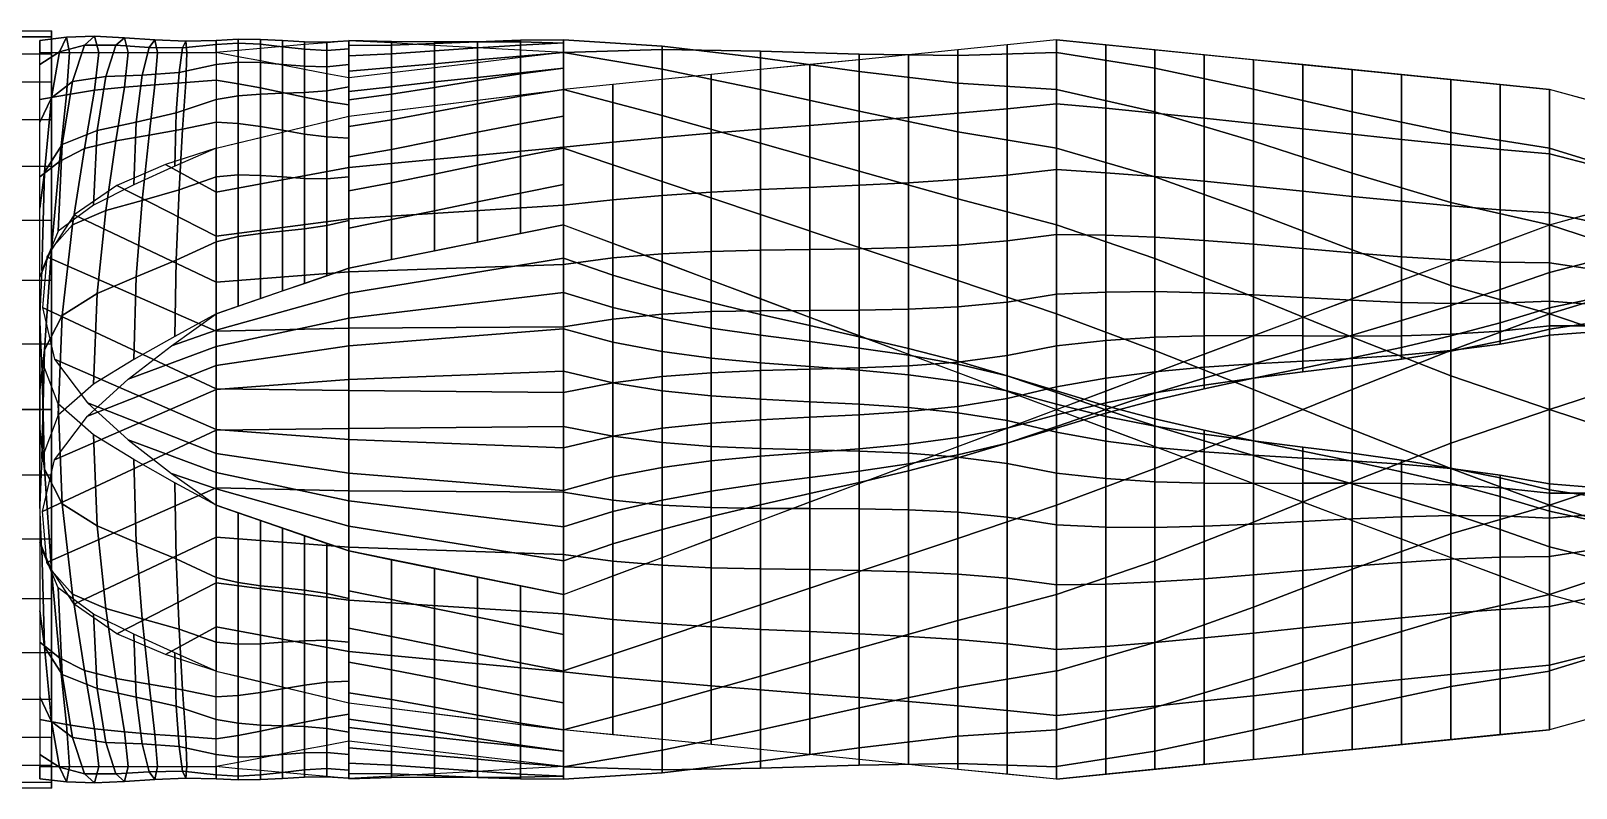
# Model space of a CAD drawing. Extents: x 30 to 421, y 59 to 190.
# Drawn here: x 366.87 to 379.41, y 87.45 to 93.6 of the extents above; entities that cross this region are included whole.
import ezdxf

# ---------------------------------------------------------------- set-up
doc = ezdxf.new("R2010")
doc.units = 0
doc.header["$MEASUREMENT"] = 0
for name, color, linetype in [('CRK1', 7, 'CONTINUOUS'), ('GULL1', 7, 'CONTINUOUS'), ('MESH1', 7, 'CONTINUOUS'), ('MESH1A', 7, 'CONTINUOUS'), ('MESH2', 7, 'CONTINUOUS'), ('MESHGL', 7, 'CONTINUOUS')]:
    doc.layers.add(name, color=color, linetype=linetype)

# ---------------------------------------------------------------- blocks, each defined once
blk = doc.blocks.new('3')
at = {"layer": 'MESH1'}
mesh = blk.add_polymesh((6, 7), dxfattribs=at)
for k, corner in enumerate([(0, 0, 3), (0.776, 0, 2.898), (1.5, 0, 2.598), (2.121, 0, 2.121), (2.598, 0, 1.5), (2.898, 0, 0.776), (3, 0), (0.3, 0.8, 2.92), (1.047, 0.8, 2.771), (1.711, 0.8, 2.418), (2.255, 0.8, 1.89), (2.649, 0.8, 1.227), (2.873, 0.8, 0.479), (2.92, 0.8, -0.3), (0.6, 1.6, 2.839), (1.315, 1.6, 2.601), (1.935, 1.6, 2.179), (2.421, 1.6, 1.602), (2.744, 1.6, 0.914), (2.885, 1.6, 0.162), (2.839, 1.6, -0.6), (0.9, 2.4, 2.759), (1.583, 2.4, 2.418), (2.163, 2.4, 1.919), (2.598, 2.4, 1.295), (2.854, 2.4, 0.586), (2.91, 2.4, -0.162), (2.759, 2.4, -0.9), (1.2, 3.2, 2.678), (1.851, 3.2, 2.248), (2.387, 3.2, 1.68), (2.764, 3.2, 1.008), (2.949, 3.2, 0.273), (2.923, 3.2, -0.479), (2.678, 3.2, -1.2), (1.5, 4, 2.598), (2.121, 4, 2.121), (2.598, 4, 1.5), (2.898, 4, 0.776), (3, 4), (2.898, 4, -0.776), (2.598, 4, -1.5)]):
    mesh.set_mesh_vertex(divmod(k, 7), corner)
blk = doc.blocks.new('BIT')
at = {"layer": 'MESH2'}
blk.add_lwpolyline([(-15.531, -51.592), (-21.603, -51.563), (-21.603, -51.078)], dxfattribs=at)
at = {"layer": 'MESHGL'}
for points in [[(-7.377, -47.02, -2.598), (-3.377, -45.922, -1.5)], [(-7.377, -45.922, 1.5), (-3.377, -47.02, 2.598)], [(-7.377, -47.02, -2.598), (-3.377, -45.922, -1.5)], [(-7.377, -47.02, -2.598), (-3.377, -45.922, -1.5)], [(-7.377, -50.02, 2.598), (-3.377, -51.118, 1.5)], [(-7.377, -50.02, 2.598), (-3.377, -51.118, 1.5)], [(-7.377, -51.118, -1.5), (-3.377, -50.02, -2.598)], [(-7.377, -50.02, 2.598), (-3.377, -51.118, 1.5)]]:
    blk.add_polyline3d(points, dxfattribs=at)
at = {"layer": 'MESH1', "extrusion": (-3.06287e-17, -0.5, 0.866025), "rotation": 90}
blk.add_blockref('3', (-7.377, -42.02, 24.26), dxfattribs=at)
at = {"layer": 'MESH1', "extrusion": (-5.30505e-17, -0.866025, 0.5), "rotation": 90}
blk.add_blockref('3', (-3.377, -24.26, 42.02), dxfattribs=at)
at = {"layer": 'MESH1', "extrusion": (-6.12574e-17, -1, -1.60787e-16), "rotation": 90}
blk.add_blockref('3', (0.623, 0, 48.52), dxfattribs=at)
at = {"layer": 'MESH2', "extrusion": (3.06287e-17, 0.5, -0.866025), "rotation": 270}
blk.add_blockref('3', (7.377, -42.02, -24.26), dxfattribs=at)
at = {"layer": 'MESH2', "extrusion": (5.30505e-17, 0.866025, -0.5), "rotation": 270}
blk.add_blockref('3', (3.377, -24.26, -42.02), dxfattribs=at)
at = {"layer": 'MESH2', "extrusion": (6.12574e-17, 1, 3.83808e-17), "rotation": 270}
blk.add_blockref('3', (-0.623, 0, -48.52), dxfattribs=at)
at = {"layer": 'GULL1'}
mesh = blk.add_polymesh((2, 11), dxfattribs=at)
for k, corner in enumerate([(-14.194, -47.744, -2.898), (-14.194, -47.871, -2.412), (-14.194, -47.998, -1.926), (-14.194, -48.104, -1.435), (-14.194, -48.166, -0.938), (-14.194, -48.061, -0.459), (-14.194, -47.582, -0.354), (-14.194, -47.085, -0.416), (-14.194, -46.594, -0.522), (-14.194, -46.108, -0.649), (-14.194, -45.622, -0.776), (-14.194, -47.744, -2.898), (-14.557, -47.511, -2.784), (-14.909, -47.268, -2.659), (-15.24, -47.007, -2.514), (-15.507, -46.712, -2.316), (-15.604, -46.396, -2.023), (-15.57, -46.117, -1.681), (-15.346, -45.907, -1.366), (-15.001, -45.772, -1.122), (-14.606, -45.685, -0.935), (-14.194, -45.622, -0.776)]):
    mesh.set_mesh_vertex(divmod(k, 11), corner)
mesh = blk.add_polymesh((2, 11), dxfattribs=at)
for k, corner in enumerate([(-13.119, -45.546, -0.392), (-13.119, -46.063, -0.327), (-13.119, -46.58, -0.264), (-13.119, -47.1, -0.224), (-13.119, -47.619, -0.24), (-13.119, -48.099, -0.421), (-13.119, -48.28, -0.901), (-13.119, -48.296, -1.42), (-13.119, -48.256, -1.94), (-13.119, -48.194, -2.457), (-13.119, -48.128, -2.974), (-14.194, -45.622, -0.776), (-14.194, -46.108, -0.649), (-14.194, -46.594, -0.522), (-14.194, -47.085, -0.416), (-14.194, -47.582, -0.354), (-14.194, -48.061, -0.459), (-14.194, -48.166, -0.938), (-14.194, -48.104, -1.435), (-14.194, -47.998, -1.926), (-14.194, -47.871, -2.412), (-14.194, -47.744, -2.898)]):
    mesh.set_mesh_vertex(divmod(k, 11), corner)
mesh = blk.add_polymesh((2, 11), dxfattribs=at)
for k, corner in enumerate([(-11.377, -45.52), (-11.377, -46.06, -0.003), (-11.377, -46.599, -0.011), (-11.377, -47.138, -0.04), (-11.377, -47.669, -0.133), (-11.377, -48.145, -0.375), (-11.377, -48.387, -0.851), (-11.377, -48.48, -1.382), (-11.377, -48.509, -1.921), (-11.377, -48.517, -2.46), (-11.377, -48.52, -3), (-13.119, -45.546, -0.392), (-13.119, -46.063, -0.327), (-13.119, -46.58, -0.264), (-13.119, -47.1, -0.224), (-13.119, -47.619, -0.24), (-13.119, -48.099, -0.421), (-13.119, -48.28, -0.901), (-13.119, -48.296, -1.42), (-13.119, -48.256, -1.94), (-13.119, -48.194, -2.457), (-13.119, -48.128, -2.974)]):
    mesh.set_mesh_vertex(divmod(k, 11), corner)
mesh = blk.add_polymesh((2, 11), dxfattribs=at)
for k, corner in enumerate([(-11.377, -51.52), (-11.377, -50.98, 0.003), (-11.377, -50.441, 0.011), (-11.377, -49.902, 0.04), (-11.377, -49.372, 0.133), (-11.377, -48.895, 0.375), (-11.377, -48.653, 0.851), (-11.377, -48.561, 1.382), (-11.377, -48.531, 1.921), (-11.377, -48.523, 2.46), (-11.377, -48.52, 3), (-13.119, -51.494, 0.392), (-13.119, -50.977, 0.327), (-13.119, -50.46, 0.264), (-13.119, -49.94, 0.224), (-13.119, -49.421, 0.24), (-13.119, -48.941, 0.421), (-13.119, -48.76, 0.901), (-13.119, -48.744, 1.42), (-13.119, -48.784, 1.94), (-13.119, -48.847, 2.457), (-13.119, -48.912, 2.974)]):
    mesh.set_mesh_vertex(divmod(k, 11), corner)
mesh = blk.add_polymesh((2, 11), dxfattribs=at)
for k, corner in enumerate([(-13.119, -51.494, 0.392), (-13.119, -50.977, 0.327), (-13.119, -50.46, 0.264), (-13.119, -49.94, 0.224), (-13.119, -49.421, 0.24), (-13.119, -48.941, 0.421), (-13.119, -48.76, 0.901), (-13.119, -48.744, 1.42), (-13.119, -48.784, 1.94), (-13.119, -48.847, 2.457), (-13.119, -48.912, 2.974), (-14.194, -51.418, 0.776), (-14.194, -50.932, 0.649), (-14.194, -50.446, 0.522), (-14.194, -49.955, 0.416), (-14.194, -49.458, 0.354), (-14.194, -48.979, 0.459), (-14.194, -48.874, 0.938), (-14.194, -48.936, 1.435), (-14.194, -49.042, 1.926), (-14.194, -49.169, 2.412), (-14.194, -49.297, 2.898)]):
    mesh.set_mesh_vertex(divmod(k, 11), corner)
mesh = blk.add_polymesh((2, 11), dxfattribs=at)
for k, corner in enumerate([(-14.194, -49.297, 2.898), (-14.194, -49.169, 2.412), (-14.194, -49.042, 1.926), (-14.194, -48.936, 1.435), (-14.194, -48.874, 0.938), (-14.194, -48.979, 0.459), (-14.194, -49.458, 0.354), (-14.194, -49.955, 0.416), (-14.194, -50.446, 0.522), (-14.194, -50.932, 0.649), (-14.194, -51.418, 0.776), (-14.194, -49.297, 2.898), (-14.557, -49.529, 2.784), (-14.909, -49.772, 2.659), (-15.24, -50.033, 2.514), (-15.507, -50.328, 2.316), (-15.604, -50.644, 2.023), (-15.57, -50.924, 1.681), (-15.346, -51.133, 1.366), (-15.001, -51.268, 1.122), (-14.606, -51.355, 0.935), (-14.194, -51.418, 0.776)]):
    mesh.set_mesh_vertex(divmod(k, 11), corner)
at = {"layer": 'MESH1A'}
mesh = blk.add_polymesh((6, 7), dxfattribs=at)
for k, corner in enumerate([(-15.625, -46.399, 2.121), (-15.386, -46.399, 2.121), (-15.148, -46.399, 2.121), (-14.909, -46.399, 2.121), (-14.671, -46.399, 2.121), (-14.432, -46.399, 2.121), (-14.194, -46.399, 2.121), (-15.625, -45.847, 1.362), (-15.41, -45.841, 1.403), (-15.182, -45.864, 1.458), (-14.938, -45.909, 1.513), (-14.691, -45.957, 1.564), (-14.442, -45.994, 1.606), (-14.194, -46.004, 1.634), (-15.625, -45.557, 0.469), (-15.465, -45.508, 0.587), (-15.264, -45.518, 0.713), (-15.008, -45.582, 0.823), (-14.739, -45.657, 0.919), (-14.467, -45.712, 1.005), (-14.194, -45.719, 1.075), (-15.625, -45.557, -0.469), (-15.531, -45.444, -0.267), (-15.361, -45.408, -0.066), (-15.091, -45.453, 0.093), (-14.796, -45.52, 0.229), (-14.495, -45.566, 0.354), (-14.194, -45.557, 0.469), (-15.625, -45.847, -1.362), (-15.587, -45.667, -1.089), (-15.443, -45.558, -0.828), (-15.161, -45.542, -0.631), (-14.844, -45.557, -0.466), (-14.52, -45.56, -0.31), (-14.194, -45.524, -0.157), (-15.625, -46.399, -2.121), (-15.61, -46.167, -1.816), (-15.477, -45.968, -1.526), (-15.19, -45.85, -1.305), (-14.864, -45.767, -1.121), (-14.53, -45.693, -0.947), (-14.194, -45.622, -0.776)]):
    mesh.set_mesh_vertex(divmod(k, 7), corner)
mesh = blk.add_polymesh((6, 7), dxfattribs=at)
for k, corner in enumerate([(-14.194, -45.622, -0.776), (-14.015, -45.61, -0.712), (-13.836, -45.597, -0.648), (-13.656, -45.584, -0.584), (-13.477, -45.571, -0.52), (-13.298, -45.558, -0.456), (-13.119, -45.546, -0.392), (-14.194, -45.524, -0.157), (-14.015, -45.514, -0.115), (-13.836, -45.515, -0.084), (-13.656, -45.522, -0.059), (-13.477, -45.529, -0.034), (-13.298, -45.531, -0.003), (-13.119, -45.52, 0.039), (-14.194, -45.557, 0.469), (-14.015, -45.54, 0.478), (-13.836, -45.544, 0.476), (-13.656, -45.557, 0.469), (-13.477, -45.57, 0.463), (-13.298, -45.574, 0.461), (-13.119, -45.557, 0.469), (-14.194, -45.719, 1.075), (-14.015, -45.69, 1.047), (-13.836, -45.683, 1.015), (-13.656, -45.687, 0.982), (-13.477, -45.692, 0.949), (-13.298, -45.685, 0.918), (-13.119, -45.655, 0.89), (-14.194, -46.004, 1.634), (-14.015, -45.958, 1.575), (-13.836, -45.929, 1.518), (-13.656, -45.908, 1.463), (-13.477, -45.887, 1.408), (-13.298, -45.858, 1.351), (-13.119, -45.812, 1.292), (-14.194, -46.399, 2.121), (-14.015, -46.337, 2.046), (-13.836, -46.274, 1.97), (-13.656, -46.212, 1.894), (-13.477, -46.15, 1.818), (-13.298, -46.088, 1.742), (-13.119, -46.026, 1.667)]):
    mesh.set_mesh_vertex(divmod(k, 7), corner)
mesh = blk.add_polymesh((6, 7), dxfattribs=at)
for k, corner in enumerate([(-13.119, -46.026, 1.667), (-13.119, -45.844, 1.356), (-13.119, -45.701, 1.026), (-13.119, -45.598, 0.681), (-13.119, -45.538, 0.327), (-13.119, -45.52, -0.033), (-13.119, -45.546, -0.392), (-12.771, -46.1, 1.758), (-12.771, -45.908, 1.448), (-12.771, -45.75, 1.117), (-12.771, -45.631, 0.77), (-12.771, -45.554, 0.413), (-12.771, -45.523, 0.049), (-12.771, -45.541, -0.313), (-12.422, -46.175, 1.849), (-12.422, -45.965, 1.543), (-12.422, -45.792, 1.214), (-12.422, -45.66, 0.866), (-12.422, -45.571, 0.505), (-12.422, -45.529, 0.136), (-12.422, -45.535, -0.235), (-12.074, -46.25, 1.939), (-12.074, -46.019, 1.639), (-12.074, -45.831, 1.312), (-12.074, -45.687, 0.963), (-12.074, -45.589, 0.599), (-12.074, -45.537, 0.223), (-12.074, -45.53, -0.157), (-11.726, -46.324, 2.03), (-11.726, -46.076, 1.734), (-11.726, -45.873, 1.409), (-11.726, -45.716, 1.059), (-11.726, -45.606, 0.691), (-11.726, -45.543, 0.309), (-11.726, -45.525, -0.078), (-11.377, -46.399, 2.121), (-11.377, -46.14, 1.826), (-11.377, -45.922, 1.5), (-11.377, -45.748, 1.148), (-11.377, -45.622, 0.776), (-11.377, -45.546, 0.392), (-11.377, -45.52)]):
    mesh.set_mesh_vertex(divmod(k, 7), corner)
mesh = blk.add_polymesh((6, 7), dxfattribs=at)
for k, corner in enumerate([(-15.625, -50.641, -2.121), (-15.386, -50.641, -2.121), (-15.148, -50.641, -2.121), (-14.909, -50.641, -2.121), (-14.671, -50.641, -2.121), (-14.432, -50.641, -2.121), (-14.194, -50.641, -2.121), (-15.625, -49.882, -2.673), (-15.41, -49.924, -2.679), (-15.182, -49.978, -2.656), (-14.938, -50.033, -2.611), (-14.691, -50.084, -2.563), (-14.442, -50.126, -2.526), (-14.194, -50.154, -2.516), (-15.625, -48.989, -2.963), (-15.465, -49.107, -3.012), (-15.264, -49.233, -3.002), (-15.008, -49.343, -2.938), (-14.739, -49.439, -2.863), (-14.467, -49.525, -2.808), (-14.194, -49.595, -2.801), (-15.625, -48.051, -2.963), (-15.531, -48.253, -3.076), (-15.361, -48.454, -3.112), (-15.091, -48.613, -3.067), (-14.796, -48.749, -3), (-14.495, -48.874, -2.954), (-14.194, -48.989, -2.963), (-15.625, -47.158, -2.673), (-15.587, -47.432, -2.853), (-15.443, -47.692, -2.962), (-15.161, -47.889, -2.978), (-14.844, -48.054, -2.963), (-14.52, -48.21, -2.96), (-14.194, -48.363, -2.996), (-15.625, -46.399, -2.121), (-15.61, -46.704, -2.353), (-15.477, -46.994, -2.552), (-15.19, -47.215, -2.67), (-14.864, -47.399, -2.753), (-14.53, -47.573, -2.827), (-14.194, -47.744, -2.898)]):
    mesh.set_mesh_vertex(divmod(k, 7), corner)
mesh = blk.add_polymesh((6, 7), dxfattribs=at)
for k, corner in enumerate([(-15.625, -46.399, 2.121), (-15.386, -46.399, 2.121), (-15.148, -46.399, 2.121), (-14.909, -46.399, 2.121), (-14.671, -46.399, 2.121), (-14.432, -46.399, 2.121), (-14.194, -46.399, 2.121), (-15.625, -47.158, 2.673), (-15.41, -47.117, 2.679), (-15.182, -47.062, 2.656), (-14.938, -47.007, 2.611), (-14.691, -46.956, 2.563), (-14.442, -46.914, 2.526), (-14.194, -46.886, 2.516), (-15.625, -48.051, 2.963), (-15.465, -47.934, 3.012), (-15.264, -47.807, 3.002), (-15.008, -47.697, 2.938), (-14.739, -47.601, 2.863), (-14.467, -47.515, 2.808), (-14.194, -47.445, 2.801), (-15.625, -48.989, 2.963), (-15.531, -48.787, 3.076), (-15.361, -48.586, 3.112), (-15.091, -48.427, 3.067), (-14.796, -48.292, 3), (-14.495, -48.166, 2.954), (-14.194, -48.051, 2.963), (-15.625, -49.882, 2.673), (-15.587, -49.609, 2.853), (-15.443, -49.348, 2.962), (-15.161, -49.151, 2.978), (-14.844, -48.986, 2.963), (-14.52, -48.83, 2.96), (-14.194, -48.677, 2.996), (-15.625, -50.641, 2.121), (-15.61, -50.336, 2.353), (-15.477, -50.046, 2.552), (-15.19, -49.825, 2.67), (-14.864, -49.641, 2.753), (-14.53, -49.467, 2.827), (-14.194, -49.297, 2.898)]):
    mesh.set_mesh_vertex(divmod(k, 7), corner)
mesh = blk.add_polymesh((6, 7), dxfattribs=at)
for k, corner in enumerate([(-14.194, -49.297, 2.898), (-14.015, -49.232, 2.911), (-13.836, -49.168, 2.923), (-13.656, -49.104, 2.936), (-13.477, -49.04, 2.949), (-13.298, -48.976, 2.962), (-13.119, -48.912, 2.974), (-14.194, -48.677, 2.996), (-14.015, -48.635, 3.006), (-13.836, -48.604, 3.005), (-13.656, -48.579, 2.998), (-13.477, -48.554, 2.991), (-13.298, -48.523, 2.99), (-13.119, -48.481, 3), (-14.194, -48.051, 2.963), (-14.015, -48.042, 2.98), (-13.836, -48.044, 2.976), (-13.656, -48.051, 2.963), (-13.477, -48.057, 2.95), (-13.298, -48.059, 2.946), (-13.119, -48.051, 2.963), (-14.194, -47.445, 2.801), (-14.015, -47.473, 2.83), (-13.836, -47.505, 2.837), (-13.656, -47.538, 2.833), (-13.477, -47.571, 2.828), (-13.298, -47.602, 2.835), (-13.119, -47.63, 2.865), (-14.194, -46.886, 2.516), (-14.015, -46.946, 2.562), (-13.836, -47.002, 2.591), (-13.656, -47.057, 2.612), (-13.477, -47.113, 2.633), (-13.298, -47.169, 2.662), (-13.119, -47.229, 2.708), (-14.194, -46.399, 2.121), (-14.015, -46.475, 2.184), (-13.836, -46.55, 2.246), (-13.656, -46.626, 2.308), (-13.477, -46.702, 2.37), (-13.298, -46.778, 2.432), (-13.119, -46.853, 2.494)]):
    mesh.set_mesh_vertex(divmod(k, 7), corner)
mesh = blk.add_polymesh((6, 7), dxfattribs=at)
for k, corner in enumerate([(-13.119, -46.853, 2.494), (-13.119, -47.164, 2.676), (-13.119, -47.494, 2.819), (-13.119, -47.839, 2.922), (-13.119, -48.193, 2.982), (-13.119, -48.553, 3), (-13.119, -48.912, 2.974), (-12.771, -46.762, 2.42), (-12.771, -47.072, 2.612), (-12.771, -47.403, 2.77), (-12.771, -47.75, 2.889), (-12.771, -48.108, 2.966), (-12.771, -48.471, 2.997), (-12.771, -48.833, 2.979), (-12.422, -46.672, 2.345), (-12.422, -46.977, 2.555), (-12.422, -47.306, 2.728), (-12.422, -47.654, 2.86), (-12.422, -48.016, 2.949), (-12.422, -48.384, 2.991), (-12.422, -48.755, 2.985), (-12.074, -46.581, 2.271), (-12.074, -46.881, 2.501), (-12.074, -47.208, 2.689), (-12.074, -47.557, 2.833), (-12.074, -47.922, 2.931), (-12.074, -48.297, 2.983), (-12.074, -48.677, 2.99), (-11.726, -46.49, 2.196), (-11.726, -46.786, 2.444), (-11.726, -47.111, 2.647), (-11.726, -47.461, 2.804), (-11.726, -47.83, 2.914), (-11.726, -48.211, 2.977), (-11.726, -48.598, 2.995), (-11.377, -46.399, 2.121), (-11.377, -46.694, 2.38), (-11.377, -47.02, 2.598), (-11.377, -47.372, 2.772), (-11.377, -47.744, 2.898), (-11.377, -48.128, 2.974), (-11.377, -48.52, 3)]):
    mesh.set_mesh_vertex(divmod(k, 7), corner)
mesh = blk.add_polymesh((6, 7), dxfattribs=at)
for k, corner in enumerate([(-14.194, -47.744, -2.898), (-14.015, -47.808, -2.911), (-13.836, -47.872, -2.923), (-13.656, -47.936, -2.936), (-13.477, -48, -2.949), (-13.298, -48.064, -2.962), (-13.119, -48.128, -2.974), (-14.194, -48.363, -2.996), (-14.015, -48.405, -3.006), (-13.836, -48.436, -3.005), (-13.656, -48.461, -2.998), (-13.477, -48.486, -2.991), (-13.298, -48.517, -2.99), (-13.119, -48.559, -3), (-14.194, -48.989, -2.963), (-14.015, -48.998, -2.98), (-13.836, -48.996, -2.976), (-13.656, -48.989, -2.963), (-13.477, -48.983, -2.95), (-13.298, -48.981, -2.946), (-13.119, -48.989, -2.963), (-14.194, -49.595, -2.801), (-14.015, -49.567, -2.83), (-13.836, -49.535, -2.837), (-13.656, -49.502, -2.833), (-13.477, -49.47, -2.828), (-13.298, -49.438, -2.835), (-13.119, -49.41, -2.865), (-14.194, -50.154, -2.516), (-14.015, -50.095, -2.562), (-13.836, -50.038, -2.591), (-13.656, -49.983, -2.612), (-13.477, -49.928, -2.633), (-13.298, -49.871, -2.662), (-13.119, -49.812, -2.708), (-14.194, -50.641, -2.121), (-14.015, -50.566, -2.184), (-13.836, -50.49, -2.246), (-13.656, -50.414, -2.308), (-13.477, -50.338, -2.37), (-13.298, -50.263, -2.432), (-13.119, -50.187, -2.494)]):
    mesh.set_mesh_vertex(divmod(k, 7), corner)
mesh = blk.add_polymesh((6, 7), dxfattribs=at)
for k, corner in enumerate([(-13.119, -50.187, -2.494), (-13.119, -49.876, -2.676), (-13.119, -49.546, -2.819), (-13.119, -49.201, -2.922), (-13.119, -48.847, -2.982), (-13.119, -48.487, -3), (-13.119, -48.128, -2.974), (-12.771, -50.278, -2.42), (-12.771, -49.968, -2.612), (-12.771, -49.637, -2.77), (-12.771, -49.29, -2.889), (-12.771, -48.933, -2.966), (-12.771, -48.569, -2.997), (-12.771, -48.207, -2.979), (-12.422, -50.369, -2.345), (-12.422, -50.063, -2.555), (-12.422, -49.734, -2.728), (-12.422, -49.386, -2.86), (-12.422, -49.025, -2.949), (-12.422, -48.656, -2.991), (-12.422, -48.285, -2.985), (-12.074, -50.46, -2.271), (-12.074, -50.159, -2.501), (-12.074, -49.832, -2.689), (-12.074, -49.483, -2.833), (-12.074, -49.119, -2.931), (-12.074, -48.743, -2.983), (-12.074, -48.363, -2.99), (-11.726, -50.55, -2.196), (-11.726, -50.254, -2.444), (-11.726, -49.929, -2.647), (-11.726, -49.579, -2.804), (-11.726, -49.211, -2.914), (-11.726, -48.829, -2.977), (-11.726, -48.442, -2.995), (-11.377, -50.641, -2.121), (-11.377, -50.346, -2.38), (-11.377, -50.02, -2.598), (-11.377, -49.668, -2.772), (-11.377, -49.297, -2.898), (-11.377, -48.912, -2.974), (-11.377, -48.52, -3)]):
    mesh.set_mesh_vertex(divmod(k, 7), corner)
mesh = blk.add_polymesh((6, 7), dxfattribs=at)
for k, corner in enumerate([(-15.625, -50.641, -2.121), (-15.386, -50.641, -2.121), (-15.148, -50.641, -2.121), (-14.909, -50.641, -2.121), (-14.671, -50.641, -2.121), (-14.432, -50.641, -2.121), (-14.194, -50.641, -2.121), (-15.625, -51.193, -1.362), (-15.41, -51.2, -1.403), (-15.182, -51.176, -1.458), (-14.938, -51.131, -1.513), (-14.691, -51.083, -1.564), (-14.442, -51.046, -1.606), (-14.194, -51.036, -1.634), (-15.625, -51.483, -0.469), (-15.465, -51.532, -0.587), (-15.264, -51.522, -0.713), (-15.008, -51.458, -0.823), (-14.739, -51.383, -0.919), (-14.467, -51.328, -1.005), (-14.194, -51.321, -1.075), (-15.625, -51.483, 0.469), (-15.531, -51.596, 0.267), (-15.361, -51.632, 0.066), (-15.091, -51.587, -0.093), (-14.796, -51.52, -0.229), (-14.495, -51.474, -0.354), (-14.194, -51.483, -0.469), (-15.625, -51.193, 1.362), (-15.587, -51.373, 1.089), (-15.443, -51.482, 0.828), (-15.161, -51.498, 0.631), (-14.844, -51.483, 0.466), (-14.52, -51.48, 0.31), (-14.194, -51.516, 0.157), (-15.625, -50.641, 2.121), (-15.61, -50.873, 1.816), (-15.477, -51.072, 1.526), (-15.19, -51.19, 1.305), (-14.864, -51.273, 1.121), (-14.53, -51.347, 0.947), (-14.194, -51.418, 0.776)]):
    mesh.set_mesh_vertex(divmod(k, 7), corner)
mesh = blk.add_polymesh((6, 7), dxfattribs=at)
for k, corner in enumerate([(-14.194, -51.418, 0.776), (-14.015, -51.431, 0.712), (-13.836, -51.443, 0.648), (-13.656, -51.456, 0.584), (-13.477, -51.469, 0.52), (-13.298, -51.482, 0.456), (-13.119, -51.494, 0.392), (-14.194, -51.516, 0.157), (-14.015, -51.526, 0.115), (-13.836, -51.525, 0.084), (-13.656, -51.518, 0.059), (-13.477, -51.511, 0.034), (-13.298, -51.51, 0.003), (-13.119, -51.52, -0.039), (-14.194, -51.483, -0.469), (-14.015, -51.5, -0.478), (-13.836, -51.497, -0.476), (-13.656, -51.483, -0.469), (-13.477, -51.47, -0.463), (-13.298, -51.466, -0.461), (-13.119, -51.483, -0.469), (-14.194, -51.321, -1.075), (-14.015, -51.35, -1.047), (-13.836, -51.357, -1.015), (-13.656, -51.353, -0.982), (-13.477, -51.349, -0.949), (-13.298, -51.355, -0.918), (-13.119, -51.385, -0.89), (-14.194, -51.036, -1.634), (-14.015, -51.082, -1.575), (-13.836, -51.111, -1.518), (-13.656, -51.132, -1.463), (-13.477, -51.153, -1.408), (-13.298, -51.182, -1.351), (-13.119, -51.228, -1.292), (-14.194, -50.641, -2.121), (-14.015, -50.704, -2.046), (-13.836, -50.766, -1.97), (-13.656, -50.828, -1.894), (-13.477, -50.89, -1.818), (-13.298, -50.952, -1.742), (-13.119, -51.014, -1.667)]):
    mesh.set_mesh_vertex(divmod(k, 7), corner)
mesh = blk.add_polymesh((6, 7), dxfattribs=at)
for k, corner in enumerate([(-13.119, -51.014, -1.667), (-13.119, -51.196, -1.356), (-13.119, -51.339, -1.026), (-13.119, -51.442, -0.681), (-13.119, -51.502, -0.327), (-13.119, -51.52, 0.033), (-13.119, -51.494, 0.392), (-12.771, -50.94, -1.758), (-12.771, -51.132, -1.448), (-12.771, -51.29, -1.117), (-12.771, -51.409, -0.77), (-12.771, -51.486, -0.413), (-12.771, -51.517, -0.049), (-12.771, -51.5, 0.313), (-12.422, -50.865, -1.849), (-12.422, -51.075, -1.543), (-12.422, -51.248, -1.214), (-12.422, -51.381, -0.866), (-12.422, -51.469, -0.505), (-12.422, -51.511, -0.136), (-12.422, -51.505, 0.235), (-12.074, -50.791, -1.939), (-12.074, -51.021, -1.639), (-12.074, -51.209, -1.312), (-12.074, -51.353, -0.963), (-12.074, -51.451, -0.599), (-12.074, -51.504, -0.223), (-12.074, -51.51, 0.157), (-11.726, -50.716, -2.03), (-11.726, -50.964, -1.734), (-11.726, -51.167, -1.409), (-11.726, -51.324, -1.059), (-11.726, -51.434, -0.691), (-11.726, -51.497, -0.309), (-11.726, -51.515, 0.078), (-11.377, -50.641, -2.121), (-11.377, -50.9, -1.826), (-11.377, -51.118, -1.5), (-11.377, -51.292, -1.148), (-11.377, -51.418, -0.776), (-11.377, -51.494, -0.392), (-11.377, -51.52)]):
    mesh.set_mesh_vertex(divmod(k, 7), corner)
at = {"layer": 'MESH2'}
mesh = blk.add_polymesh((36, 3), dxfattribs=dict(at, m_close=True))
for k, corner in enumerate([(-15.531, -51.592), (-21.603, -51.563), (-21.603, -51.078), (-15.531, -51.546, -0.534), (-21.603, -51.516, -0.528), (-21.603, -51.039, -0.444), (-15.531, -51.407, -1.051), (-21.603, -51.379, -1.041), (-21.603, -50.923, -0.875), (-15.531, -51.181, -1.536), (-21.603, -51.155, -1.521), (-21.603, -50.735, -1.279), (-15.531, -50.874, -1.975), (-21.603, -50.851, -1.956), (-21.603, -50.479, -1.644), (-15.531, -50.495, -2.354), (-21.603, -50.476, -2.331), (-21.603, -50.164, -1.959), (-15.531, -50.056, -2.661), (-21.603, -50.041, -2.635), (-21.603, -49.799, -2.215), (-15.531, -49.571, -2.887), (-21.603, -49.561, -2.859), (-21.603, -49.395, -2.403), (-15.531, -49.054, -3.026), (-21.603, -49.048, -2.996), (-21.603, -48.964, -2.519), (-15.531, -48.52, -3.072), (-21.603, -48.52, -3.042), (-21.603, -48.52, -2.558), (-15.531, -47.987, -3.026), (-21.603, -47.992, -2.996), (-21.603, -48.076, -2.519), (-15.531, -47.469, -2.887), (-21.603, -47.479, -2.859), (-21.603, -47.645, -2.403), (-15.531, -46.984, -2.661), (-21.603, -46.999, -2.635), (-21.603, -47.241, -2.215), (-15.531, -46.545, -2.354), (-21.603, -46.564, -2.331), (-21.603, -46.876, -1.959), (-15.531, -46.166, -1.975), (-21.603, -46.189, -1.956), (-21.603, -46.561, -1.644), (-15.531, -45.859, -1.536), (-21.603, -45.885, -1.521), (-21.603, -46.305, -1.279), (-15.531, -45.633, -1.051), (-21.603, -45.661, -1.041), (-21.603, -46.117, -0.875), (-15.531, -45.494, -0.534), (-21.603, -45.524, -0.528), (-21.603, -46.001, -0.444), (-15.531, -45.448), (-21.603, -45.478), (-21.603, -45.962), (-15.531, -45.494, 0.534), (-21.603, -45.524, 0.528), (-21.603, -46.001, 0.444), (-15.531, -45.633, 1.051), (-21.603, -45.661, 1.041), (-21.603, -46.117, 0.875), (-15.531, -45.859, 1.536), (-21.603, -45.885, 1.521), (-21.603, -46.305, 1.279), (-15.531, -46.166, 1.975), (-21.603, -46.189, 1.956), (-21.603, -46.561, 1.644), (-15.531, -46.545, 2.354), (-21.603, -46.564, 2.331), (-21.603, -46.876, 1.959), (-15.531, -46.984, 2.661), (-21.603, -46.999, 2.635), (-21.603, -47.241, 2.215), (-15.531, -47.469, 2.887), (-21.603, -47.479, 2.859), (-21.603, -47.645, 2.403), (-15.531, -47.987, 3.026), (-21.603, -47.992, 2.996), (-21.603, -48.076, 2.519), (-15.531, -48.52, 3.072), (-21.603, -48.52, 3.042), (-21.603, -48.52, 2.558), (-15.531, -49.054, 3.026), (-21.603, -49.048, 2.996), (-21.603, -48.964, 2.519), (-15.531, -49.571, 2.887), (-21.603, -49.561, 2.859), (-21.603, -49.395, 2.403), (-15.531, -50.056, 2.661), (-21.603, -50.041, 2.635), (-21.603, -49.799, 2.215), (-15.531, -50.495, 2.354), (-21.603, -50.476, 2.331), (-21.603, -50.164, 1.959), (-15.531, -50.874, 1.975), (-21.603, -50.851, 1.956), (-21.603, -50.479, 1.644), (-15.531, -51.181, 1.536), (-21.603, -51.155, 1.521), (-21.603, -50.735, 1.279), (-15.531, -51.407, 1.051), (-21.603, -51.379, 1.041), (-21.603, -50.923, 0.875), (-15.531, -51.546, 0.534), (-21.603, -51.516, 0.528), (-21.603, -51.039, 0.444)]):
    mesh.set_mesh_vertex(divmod(k, 3), corner)
at = {"layer": 'MESHGL'}
mesh = blk.add_polymesh((11, 11), dxfattribs=at)
for k, corner in enumerate([(-7.377, -47.02, -2.598), (-7.377, -47.398, -2.218), (-7.377, -47.678, -1.762), (-7.377, -47.846, -1.253), (-7.377, -47.892, -0.719), (-7.377, -47.814, -0.189), (-7.377, -47.617, 0.309), (-7.377, -47.31, 0.748), (-7.377, -46.91, 1.105), (-7.377, -46.439, 1.36), (-7.377, -45.922, 1.5), (-7.777, -47.17, -2.638), (-7.777, -47.533, -2.256), (-7.777, -47.795, -1.803), (-7.777, -47.942, -1.303), (-7.777, -47.966, -0.78), (-7.777, -47.863, -0.263), (-7.777, -47.637, 0.216), (-7.777, -47.306, 0.635), (-7.777, -46.887, 0.974), (-7.777, -46.403, 1.216), (-7.777, -45.882, 1.35), (-8.177, -47.32, -2.678), (-8.177, -47.653, -2.285), (-8.177, -47.89, -1.828), (-8.177, -48.016, -1.328), (-8.177, -48.023, -0.809), (-8.177, -47.902, -0.3), (-8.177, -47.648, 0.156), (-8.177, -47.293, 0.545), (-8.177, -46.858, 0.856), (-8.177, -46.366, 1.077), (-8.177, -45.842, 1.2), (-8.577, -47.47, -2.719), (-8.577, -47.761, -2.307), (-8.577, -47.967, -1.839), (-8.577, -48.074, -1.334), (-8.577, -48.069, -0.814), (-8.577, -47.932, -0.309), (-8.577, -47.65, 0.12), (-8.577, -47.273, 0.472), (-8.577, -46.826, 0.747), (-8.577, -46.328, 0.942), (-8.577, -45.801, 1.05), (-8.977, -47.62, -2.759), (-8.977, -47.861, -2.324), (-8.977, -48.033, -1.842), (-8.977, -48.121, -1.329), (-8.977, -48.106, -0.804), (-8.977, -47.957, -0.3), (-8.977, -47.648, 0.1), (-8.977, -47.25, 0.41), (-8.977, -46.791, 0.646), (-8.977, -46.289, 0.81), (-8.977, -45.761, 0.9), (-9.377, -47.77, -2.799), (-9.377, -47.957, -2.339), (-9.377, -48.094, -1.841), (-9.377, -48.163, -1.317), (-9.377, -48.139, -0.785), (-9.377, -47.98, -0.282), (-9.377, -47.643, 0.088), (-9.377, -47.224, 0.354), (-9.377, -46.755, 0.547), (-9.377, -46.249, 0.678), (-9.377, -45.721, 0.75), (-9.777, -47.92, -2.839), (-9.777, -48.054, -2.354), (-9.777, -48.154, -1.84), (-9.777, -48.204, -1.306), (-9.777, -48.173, -0.767), (-9.777, -48.002, -0.264), (-9.777, -47.638, 0.076), (-9.777, -47.198, 0.298), (-9.777, -46.718, 0.448), (-9.777, -46.21, 0.547), (-9.777, -45.681, 0.6), (-10.177, -48.07, -2.879), (-10.177, -48.154, -2.372), (-10.177, -48.22, -1.843), (-10.177, -48.251, -1.3), (-10.177, -48.21, -0.757), (-10.177, -48.028, -0.255), (-10.177, -47.635, 0.056), (-10.177, -47.174, 0.236), (-10.177, -46.684, 0.347), (-10.177, -46.171, 0.415), (-10.177, -45.641, 0.45), (-10.577, -48.22, -2.92), (-10.577, -48.262, -2.394), (-10.577, -48.298, -1.855), (-10.577, -48.309, -1.307), (-10.577, -48.256, -0.762), (-10.577, -48.058, -0.264), (-10.577, -47.638, 0.02), (-10.577, -47.155, 0.163), (-10.577, -46.651, 0.238), (-10.577, -46.133, 0.28), (-10.577, -45.6, 0.3), (-10.977, -48.37, -2.96), (-10.977, -48.381, -2.422), (-10.977, -48.392, -1.879), (-10.977, -48.383, -1.332), (-10.977, -48.313, -0.791), (-10.977, -48.096, -0.301), (-10.977, -47.648, -0.041), (-10.977, -47.142, 0.073), (-10.977, -46.623, 0.12), (-10.977, -46.095, 0.141), (-10.977, -45.56, 0.15), (-11.377, -48.52, -3), (-11.377, -48.517, -2.46), (-11.377, -48.509, -1.921), (-11.377, -48.48, -1.382), (-11.377, -48.387, -0.851), (-11.377, -48.145, -0.375), (-11.377, -47.669, -0.133), (-11.377, -47.138, -0.04), (-11.377, -46.599, -0.011), (-11.377, -46.06, -0.003), (-11.377, -45.52)]):
    mesh.set_mesh_vertex(divmod(k, 11), corner)
mesh = blk.add_polymesh((11, 11), dxfattribs=at)
for k, corner in enumerate([(0.623, -45.52), (0.623, -46.04, -0.147), (0.623, -46.579, -0.168), (0.623, -47.108, -0.062), (0.623, -47.598, 0.164), (0.623, -48.022, 0.498), (0.623, -48.356, 0.922), (0.623, -48.582, 1.412), (0.623, -48.688, 1.941), (0.623, -48.667, 2.481), (0.623, -48.52, 3), (0.223, -45.56, -0.15), (0.223, -46.076, -0.286), (0.223, -46.603, -0.294), (0.223, -47.114, -0.173), (0.223, -47.58, 0.07), (0.223, -47.978, 0.42), (0.223, -48.284, 0.859), (0.223, -48.484, 1.361), (0.223, -48.566, 1.899), (0.223, -48.527, 2.442), (0.223, -48.37, 2.96), (-0.177, -45.6, -0.3), (-0.177, -46.115, -0.415), (-0.177, -46.634, -0.399), (-0.177, -47.13, -0.256), (-0.177, -47.577, 0.006), (-0.177, -47.951, 0.374), (-0.177, -48.231, 0.825), (-0.177, -48.404, 1.334), (-0.177, -48.459, 1.873), (-0.177, -48.397, 2.412), (-0.177, -48.22, 2.92), (-0.577, -45.641, -0.45), (-0.577, -46.156, -0.534), (-0.577, -46.67, -0.489), (-0.577, -47.155, -0.319), (-0.577, -47.585, -0.034), (-0.577, -47.937, 0.35), (-0.577, -48.192, 0.811), (-0.577, -48.337, 1.324), (-0.577, -48.364, 1.86), (-0.577, -48.273, 2.388), (-0.577, -48.07, 2.879), (-0.977, -45.681, -0.6), (-0.977, -46.199, -0.647), (-0.977, -46.71, -0.568), (-0.977, -47.185, -0.369), (-0.977, -47.6, -0.06), (-0.977, -47.932, 0.341), (-0.977, -48.162, 0.812), (-0.977, -48.279, 1.326), (-0.977, -48.276, 1.854), (-0.977, -48.154, 2.369), (-0.977, -47.92, 2.839), (-1.377, -45.721, -0.75), (-1.377, -46.242, -0.757), (-1.377, -46.751, -0.642), (-1.377, -47.218, -0.411), (-1.377, -47.619, -0.078), (-1.377, -47.931, 0.34), (-1.377, -48.137, 0.819), (-1.377, -48.225, 1.333), (-1.377, -48.191, 1.853), (-1.377, -48.037, 2.351), (-1.377, -47.77, 2.799), (-1.777, -45.761, -0.9), (-1.777, -46.286, -0.867), (-1.777, -46.792, -0.716), (-1.777, -47.251, -0.454), (-1.777, -47.638, -0.096), (-1.777, -47.931, 0.339), (-1.777, -48.112, 0.826), (-1.777, -48.172, 1.34), (-1.777, -48.107, 1.852), (-1.777, -47.92, 2.333), (-1.777, -47.62, 2.759), (-2.177, -45.801, -1.05), (-2.177, -46.328, -0.98), (-2.177, -46.831, -0.795), (-2.177, -47.282, -0.503), (-2.177, -47.654, -0.121), (-2.177, -47.926, 0.33), (-2.177, -48.082, 0.827), (-2.177, -48.114, 1.342), (-2.177, -48.019, 1.846), (-2.177, -47.8, 2.314), (-2.177, -47.47, 2.719), (-2.577, -45.842, -1.2), (-2.577, -46.369, -1.099), (-2.577, -46.867, -0.884), (-2.577, -47.307, -0.566), (-2.577, -47.661, -0.162), (-2.577, -47.912, 0.306), (-2.577, -48.043, 0.813), (-2.577, -48.047, 1.332), (-2.577, -47.923, 1.833), (-2.577, -47.677, 2.29), (-2.577, -47.32, 2.678), (-2.977, -45.882, -1.35), (-2.977, -46.409, -1.227), (-2.977, -46.898, -0.989), (-2.977, -47.323, -0.649), (-2.977, -47.658, -0.225), (-2.977, -47.885, 0.259), (-2.977, -47.99, 0.779), (-2.977, -47.967, 1.304), (-2.977, -47.816, 1.807), (-2.977, -47.546, 2.26), (-2.977, -47.17, 2.638), (-3.377, -45.922, -1.5), (-3.377, -46.445, -1.367), (-3.377, -46.923, -1.116), (-3.377, -47.329, -0.76), (-3.377, -47.64, -0.319), (-3.377, -47.84, 0.182), (-3.377, -47.918, 0.716), (-3.377, -47.868, 1.254), (-3.377, -47.695, 1.765), (-3.377, -47.407, 2.221), (-3.377, -47.02, 2.598)]):
    mesh.set_mesh_vertex(divmod(k, 11), corner)
mesh = blk.add_polymesh((11, 11), dxfattribs=at)
for k, corner in enumerate([(-3.377, -45.922, -1.5), (-3.377, -46.445, -1.367), (-3.377, -46.923, -1.116), (-3.377, -47.329, -0.76), (-3.377, -47.64, -0.319), (-3.377, -47.84, 0.182), (-3.377, -47.918, 0.716), (-3.377, -47.868, 1.254), (-3.377, -47.695, 1.765), (-3.377, -47.407, 2.221), (-3.377, -47.02, 2.598), (-3.777, -46.032, -1.61), (-3.777, -46.546, -1.47), (-3.777, -47.007, -1.213), (-3.777, -47.388, -0.853), (-3.777, -47.671, -0.409), (-3.777, -47.839, 0.093), (-3.777, -47.886, 0.626), (-3.777, -47.808, 1.161), (-3.777, -47.61, 1.667), (-3.777, -47.305, 2.118), (-3.777, -46.91, 2.488), (-4.177, -46.142, -1.72), (-4.177, -46.644, -1.561), (-4.177, -47.085, -1.288), (-4.177, -47.442, -0.917), (-4.177, -47.698, -0.466), (-4.177, -47.837, 0.038), (-4.177, -47.855, 0.569), (-4.177, -47.75, 1.096), (-4.177, -47.53, 1.591), (-4.177, -47.207, 2.026), (-4.177, -46.8, 2.378), (-4.577, -46.251, -1.829), (-4.577, -46.738, -1.643), (-4.577, -47.159, -1.348), (-4.577, -47.493, -0.959), (-4.577, -47.722, -0.498), (-4.577, -47.835, 0.01), (-4.577, -47.825, 0.536), (-4.577, -47.695, 1.052), (-4.577, -47.452, 1.53), (-4.577, -47.111, 1.943), (-4.577, -46.691, 2.269), (-4.977, -46.361, -1.939), (-4.977, -46.83, -1.719), (-4.977, -47.23, -1.396), (-4.977, -47.541, -0.986), (-4.977, -47.744, -0.513), (-4.977, -47.831, -0.001), (-4.977, -47.796, 0.52), (-4.977, -47.642, 1.023), (-4.977, -47.377, 1.48), (-4.977, -47.016, 1.865), (-4.977, -46.581, 2.159), (-5.377, -46.471, -2.049), (-5.377, -46.922, -1.793), (-5.377, -47.301, -1.439), (-5.377, -47.587, -1.006), (-5.377, -47.766, -0.519), (-5.377, -47.827, -0.003), (-5.377, -47.767, 0.513), (-5.377, -47.589, 1.001), (-5.377, -47.302, 1.435), (-5.377, -46.923, 1.791), (-5.377, -46.471, 2.049), (-5.777, -46.581, -2.159), (-5.777, -47.013, -1.866), (-5.777, -47.371, -1.482), (-5.777, -47.634, -1.027), (-5.777, -47.788, -0.526), (-5.777, -47.823, -0.006), (-5.777, -47.738, 0.505), (-5.777, -47.536, 0.979), (-5.777, -47.228, 1.39), (-5.777, -46.829, 1.716), (-5.777, -46.361, 1.939), (-6.177, -46.691, -2.269), (-6.177, -47.105, -1.942), (-6.177, -47.442, -1.53), (-6.177, -47.682, -1.054), (-6.177, -47.81, -0.541), (-6.177, -47.82, -0.017), (-6.177, -47.709, 0.489), (-6.177, -47.483, 0.95), (-6.177, -47.153, 1.34), (-6.177, -46.735, 1.638), (-6.177, -46.251, 1.829), (-6.577, -46.8, -2.378), (-6.577, -47.199, -2.024), (-6.577, -47.516, -1.589), (-6.577, -47.732, -1.096), (-6.577, -47.835, -0.572), (-6.577, -47.817, -0.045), (-6.577, -47.679, 0.457), (-6.577, -47.428, 0.906), (-6.577, -47.075, 1.279), (-6.577, -46.639, 1.555), (-6.577, -46.142, 1.72), (-6.977, -46.91, -2.488), (-6.977, -47.297, -2.115), (-6.977, -47.594, -1.665), (-6.977, -47.787, -1.16), (-6.977, -47.862, -0.629), (-6.977, -47.815, -0.1), (-6.977, -47.649, 0.399), (-6.977, -47.37, 0.841), (-6.977, -46.995, 1.202), (-6.977, -46.541, 1.463), (-6.977, -46.032, 1.61), (-7.377, -47.02, -2.598), (-7.377, -47.398, -2.218), (-7.377, -47.678, -1.762), (-7.377, -47.846, -1.253), (-7.377, -47.892, -0.719), (-7.377, -47.814, -0.189), (-7.377, -47.617, 0.309), (-7.377, -47.31, 0.748), (-7.377, -46.91, 1.105), (-7.377, -46.439, 1.36), (-7.377, -45.922, 1.5)]):
    mesh.set_mesh_vertex(divmod(k, 11), corner)
mesh = blk.add_polymesh((11, 11), dxfattribs=at)
for k, corner in enumerate([(0.623, -51.52), (0.623, -51.001, 0.147), (0.623, -50.461, 0.168), (0.623, -49.932, 0.062), (0.623, -49.442, -0.164), (0.623, -49.018, -0.498), (0.623, -48.684, -0.922), (0.623, -48.458, -1.412), (0.623, -48.352, -1.941), (0.623, -48.374, -2.481), (0.623, -48.52, -3), (0.223, -51.48, 0.15), (0.223, -50.964, 0.286), (0.223, -50.437, 0.294), (0.223, -49.926, 0.173), (0.223, -49.46, -0.07), (0.223, -49.062, -0.42), (0.223, -48.756, -0.859), (0.223, -48.556, -1.361), (0.223, -48.474, -1.899), (0.223, -48.513, -2.442), (0.223, -48.67, -2.96), (-0.177, -51.44, 0.3), (-0.177, -50.925, 0.415), (-0.177, -50.406, 0.399), (-0.177, -49.91, 0.256), (-0.177, -49.463, -0.006), (-0.177, -49.089, -0.374), (-0.177, -48.809, -0.825), (-0.177, -48.636, -1.334), (-0.177, -48.581, -1.873), (-0.177, -48.643, -2.412), (-0.177, -48.82, -2.92), (-0.577, -51.399, 0.45), (-0.577, -50.884, 0.534), (-0.577, -50.37, 0.489), (-0.577, -49.885, 0.319), (-0.577, -49.455, 0.034), (-0.577, -49.103, -0.35), (-0.577, -48.848, -0.811), (-0.577, -48.703, -1.324), (-0.577, -48.676, -1.86), (-0.577, -48.767, -2.388), (-0.577, -48.97, -2.879), (-0.977, -51.359, 0.6), (-0.977, -50.841, 0.647), (-0.977, -50.33, 0.568), (-0.977, -49.855, 0.369), (-0.977, -49.44, 0.06), (-0.977, -49.108, -0.341), (-0.977, -48.878, -0.812), (-0.977, -48.761, -1.326), (-0.977, -48.764, -1.854), (-0.977, -48.886, -2.369), (-0.977, -49.12, -2.839), (-1.377, -51.319, 0.75), (-1.377, -50.798, 0.757), (-1.377, -50.289, 0.642), (-1.377, -49.822, 0.411), (-1.377, -49.421, 0.078), (-1.377, -49.109, -0.34), (-1.377, -48.903, -0.819), (-1.377, -48.815, -1.333), (-1.377, -48.849, -1.853), (-1.377, -49.003, -2.351), (-1.377, -49.27, -2.799), (-1.777, -51.279, 0.9), (-1.777, -50.754, 0.867), (-1.777, -50.248, 0.716), (-1.777, -49.789, 0.454), (-1.777, -49.402, 0.096), (-1.777, -49.109, -0.339), (-1.777, -48.928, -0.826), (-1.777, -48.868, -1.34), (-1.777, -48.933, -1.852), (-1.777, -49.121, -2.333), (-1.777, -49.42, -2.759), (-2.177, -51.239, 1.05), (-2.177, -50.712, 0.98), (-2.177, -50.209, 0.795), (-2.177, -49.758, 0.503), (-2.177, -49.387, 0.121), (-2.177, -49.114, -0.33), (-2.177, -48.958, -0.827), (-2.177, -48.926, -1.342), (-2.177, -49.022, -1.846), (-2.177, -49.24, -2.314), (-2.177, -49.57, -2.719), (-2.577, -51.199, 1.2), (-2.577, -50.671, 1.099), (-2.577, -50.173, 0.884), (-2.577, -49.734, 0.566), (-2.577, -49.379, 0.162), (-2.577, -49.128, -0.306), (-2.577, -48.997, -0.813), (-2.577, -48.993, -1.332), (-2.577, -49.117, -1.833), (-2.577, -49.364, -2.29), (-2.577, -49.72, -2.678), (-2.977, -51.158, 1.35), (-2.977, -50.631, 1.227), (-2.977, -50.142, 0.989), (-2.977, -49.717, 0.649), (-2.977, -49.382, 0.225), (-2.977, -49.155, -0.259), (-2.977, -49.05, -0.779), (-2.977, -49.073, -1.304), (-2.977, -49.224, -1.807), (-2.977, -49.494, -2.26), (-2.977, -49.87, -2.638), (-3.377, -51.118, 1.5), (-3.377, -50.595, 1.367), (-3.377, -50.117, 1.116), (-3.377, -49.711, 0.76), (-3.377, -49.4, 0.319), (-3.377, -49.2, -0.182), (-3.377, -49.123, -0.716), (-3.377, -49.172, -1.254), (-3.377, -49.345, -1.765), (-3.377, -49.633, -2.221), (-3.377, -50.02, -2.598)]):
    mesh.set_mesh_vertex(divmod(k, 11), corner)
mesh = blk.add_polymesh((11, 11), dxfattribs=at)
for k, corner in enumerate([(-7.377, -50.02, 2.598), (-7.377, -49.642, 2.218), (-7.377, -49.362, 1.762), (-7.377, -49.194, 1.253), (-7.377, -49.148, 0.719), (-7.377, -49.226, 0.189), (-7.377, -49.423, -0.309), (-7.377, -49.73, -0.748), (-7.377, -50.13, -1.105), (-7.377, -50.601, -1.36), (-7.377, -51.118, -1.5), (-7.777, -49.87, 2.638), (-7.777, -49.507, 2.256), (-7.777, -49.245, 1.803), (-7.777, -49.098, 1.303), (-7.777, -49.074, 0.78), (-7.777, -49.177, 0.263), (-7.777, -49.403, -0.216), (-7.777, -49.734, -0.635), (-7.777, -50.153, -0.974), (-7.777, -50.637, -1.216), (-7.777, -51.158, -1.35), (-8.177, -49.72, 2.678), (-8.177, -49.387, 2.285), (-8.177, -49.15, 1.828), (-8.177, -49.024, 1.328), (-8.177, -49.017, 0.809), (-8.177, -49.139, 0.3), (-8.177, -49.392, -0.156), (-8.177, -49.747, -0.545), (-8.177, -50.182, -0.856), (-8.177, -50.674, -1.077), (-8.177, -51.199, -1.2), (-8.577, -49.57, 2.719), (-8.577, -49.279, 2.307), (-8.577, -49.073, 1.839), (-8.577, -48.966, 1.334), (-8.577, -48.971, 0.814), (-8.577, -49.108, 0.309), (-8.577, -49.39, -0.12), (-8.577, -49.767, -0.472), (-8.577, -50.214, -0.747), (-8.577, -50.712, -0.942), (-8.577, -51.239, -1.05), (-8.977, -49.42, 2.759), (-8.977, -49.179, 2.324), (-8.977, -49.007, 1.842), (-8.977, -48.919, 1.329), (-8.977, -48.934, 0.804), (-8.977, -49.083, 0.3), (-8.977, -49.392, -0.1), (-8.977, -49.79, -0.41), (-8.977, -50.249, -0.646), (-8.977, -50.751, -0.81), (-8.977, -51.279, -0.9), (-9.377, -49.27, 2.799), (-9.377, -49.083, 2.339), (-9.377, -48.946, 1.841), (-9.377, -48.877, 1.317), (-9.377, -48.901, 0.785), (-9.377, -49.06, 0.282), (-9.377, -49.397, -0.088), (-9.377, -49.816, -0.354), (-9.377, -50.285, -0.547), (-9.377, -50.791, -0.678), (-9.377, -51.319, -0.75), (-9.777, -49.12, 2.839), (-9.777, -48.987, 2.354), (-9.777, -48.886, 1.84), (-9.777, -48.836, 1.306), (-9.777, -48.867, 0.767), (-9.777, -49.038, 0.264), (-9.777, -49.403, -0.076), (-9.777, -49.842, -0.298), (-9.777, -50.322, -0.448), (-9.777, -50.83, -0.547), (-9.777, -51.359, -0.6), (-10.177, -48.97, 2.879), (-10.177, -48.886, 2.372), (-10.177, -48.82, 1.843), (-10.177, -48.789, 1.3), (-10.177, -48.83, 0.757), (-10.177, -49.013, 0.255), (-10.177, -49.405, -0.056), (-10.177, -49.866, -0.236), (-10.177, -50.357, -0.347), (-10.177, -50.869, -0.415), (-10.177, -51.399, -0.45), (-10.577, -48.82, 2.92), (-10.577, -48.779, 2.394), (-10.577, -48.742, 1.855), (-10.577, -48.731, 1.307), (-10.577, -48.785, 0.762), (-10.577, -48.982, 0.264), (-10.577, -49.403, -0.02), (-10.577, -49.885, -0.163), (-10.577, -50.389, -0.238), (-10.577, -50.907, -0.28), (-10.577, -51.44, -0.3), (-10.977, -48.67, 2.96), (-10.977, -48.659, 2.422), (-10.977, -48.648, 1.879), (-10.977, -48.657, 1.332), (-10.977, -48.727, 0.791), (-10.977, -48.944, 0.301), (-10.977, -49.392, 0.041), (-10.977, -49.898, -0.073), (-10.977, -50.418, -0.12), (-10.977, -50.945, -0.141), (-10.977, -51.48, -0.15), (-11.377, -48.52, 3), (-11.377, -48.523, 2.46), (-11.377, -48.531, 1.921), (-11.377, -48.561, 1.382), (-11.377, -48.653, 0.851), (-11.377, -48.895, 0.375), (-11.377, -49.372, 0.133), (-11.377, -49.902, 0.04), (-11.377, -50.441, 0.011), (-11.377, -50.98, 0.003), (-11.377, -51.52)]):
    mesh.set_mesh_vertex(divmod(k, 11), corner)
mesh = blk.add_polymesh((11, 11), dxfattribs=at)
for k, corner in enumerate([(-3.377, -51.118, 1.5), (-3.377, -50.595, 1.367), (-3.377, -50.117, 1.116), (-3.377, -49.711, 0.76), (-3.377, -49.4, 0.319), (-3.377, -49.2, -0.182), (-3.377, -49.123, -0.716), (-3.377, -49.172, -1.254), (-3.377, -49.345, -1.765), (-3.377, -49.633, -2.221), (-3.377, -50.02, -2.598), (-3.777, -51.008, 1.61), (-3.777, -50.494, 1.47), (-3.777, -50.034, 1.213), (-3.777, -49.652, 0.853), (-3.777, -49.37, 0.409), (-3.777, -49.201, -0.093), (-3.777, -49.154, -0.626), (-3.777, -49.232, -1.161), (-3.777, -49.43, -1.667), (-3.777, -49.735, -2.118), (-3.777, -50.13, -2.488), (-4.177, -50.899, 1.72), (-4.177, -50.396, 1.561), (-4.177, -49.955, 1.288), (-4.177, -49.598, 0.917), (-4.177, -49.343, 0.466), (-4.177, -49.203, -0.038), (-4.177, -49.185, -0.569), (-4.177, -49.29, -1.096), (-4.177, -49.51, -1.591), (-4.177, -49.834, -2.026), (-4.177, -50.24, -2.378), (-4.577, -50.789, 1.829), (-4.577, -50.302, 1.643), (-4.577, -49.881, 1.348), (-4.577, -49.547, 0.959), (-4.577, -49.318, 0.498), (-4.577, -49.206, -0.01), (-4.577, -49.215, -0.536), (-4.577, -49.345, -1.052), (-4.577, -49.588, -1.53), (-4.577, -49.929, -1.943), (-4.577, -50.349, -2.269), (-4.977, -50.679, 1.939), (-4.977, -50.21, 1.719), (-4.977, -49.81, 1.396), (-4.977, -49.499, 0.986), (-4.977, -49.296, 0.513), (-4.977, -49.209, 0.001), (-4.977, -49.244, -0.52), (-4.977, -49.398, -1.023), (-4.977, -49.663, -1.48), (-4.977, -50.024, -1.865), (-4.977, -50.459, -2.159), (-5.377, -50.569, 2.049), (-5.377, -50.119, 1.793), (-5.377, -49.74, 1.439), (-5.377, -49.453, 1.006), (-5.377, -49.274, 0.519), (-5.377, -49.213, 0.003), (-5.377, -49.273, -0.513), (-5.377, -49.451, -1.001), (-5.377, -49.738, -1.435), (-5.377, -50.117, -1.791), (-5.377, -50.569, -2.049), (-5.777, -50.459, 2.159), (-5.777, -50.027, 1.866), (-5.777, -49.67, 1.482), (-5.777, -49.406, 1.027), (-5.777, -49.252, 0.526), (-5.777, -49.217, 0.006), (-5.777, -49.302, -0.505), (-5.777, -49.504, -0.979), (-5.777, -49.812, -1.39), (-5.777, -50.211, -1.716), (-5.777, -50.679, -1.939), (-6.177, -50.349, 2.269), (-6.177, -49.935, 1.942), (-6.177, -49.598, 1.53), (-6.177, -49.358, 1.054), (-6.177, -49.23, 0.541), (-6.177, -49.22, 0.017), (-6.177, -49.331, -0.489), (-6.177, -49.557, -0.95), (-6.177, -49.887, -1.34), (-6.177, -50.305, -1.638), (-6.177, -50.789, -1.829), (-6.577, -50.24, 2.378), (-6.577, -49.841, 2.024), (-6.577, -49.524, 1.589), (-6.577, -49.308, 1.096), (-6.577, -49.205, 0.572), (-6.577, -49.223, 0.045), (-6.577, -49.361, -0.457), (-6.577, -49.612, -0.906), (-6.577, -49.965, -1.279), (-6.577, -50.401, -1.555), (-6.577, -50.899, -1.72), (-6.977, -50.13, 2.488), (-6.977, -49.744, 2.115), (-6.977, -49.446, 1.665), (-6.977, -49.254, 1.16), (-6.977, -49.178, 0.629), (-6.977, -49.225, 0.1), (-6.977, -49.392, -0.399), (-6.977, -49.67, -0.841), (-6.977, -50.045, -1.202), (-6.977, -50.499, -1.463), (-6.977, -51.008, -1.61), (-7.377, -50.02, 2.598), (-7.377, -49.642, 2.218), (-7.377, -49.362, 1.762), (-7.377, -49.194, 1.253), (-7.377, -49.148, 0.719), (-7.377, -49.226, 0.189), (-7.377, -49.423, -0.309), (-7.377, -49.73, -0.748), (-7.377, -50.13, -1.105), (-7.377, -50.601, -1.36), (-7.377, -51.118, -1.5)]):
    mesh.set_mesh_vertex(divmod(k, 11), corner)

msp = doc.modelspace()

# ---------------------------------------------------------------- block references
at = {"layer": 'CRK1', "color": 1, "extrusion": (2.3383e-10, 0.5, 0.866025), "rotation": 179.9999999732051}
msp.add_blockref('BIT', (-382.568, -127.011, 45.101), dxfattribs=at)

doc.saveas('drawing.dxf')
